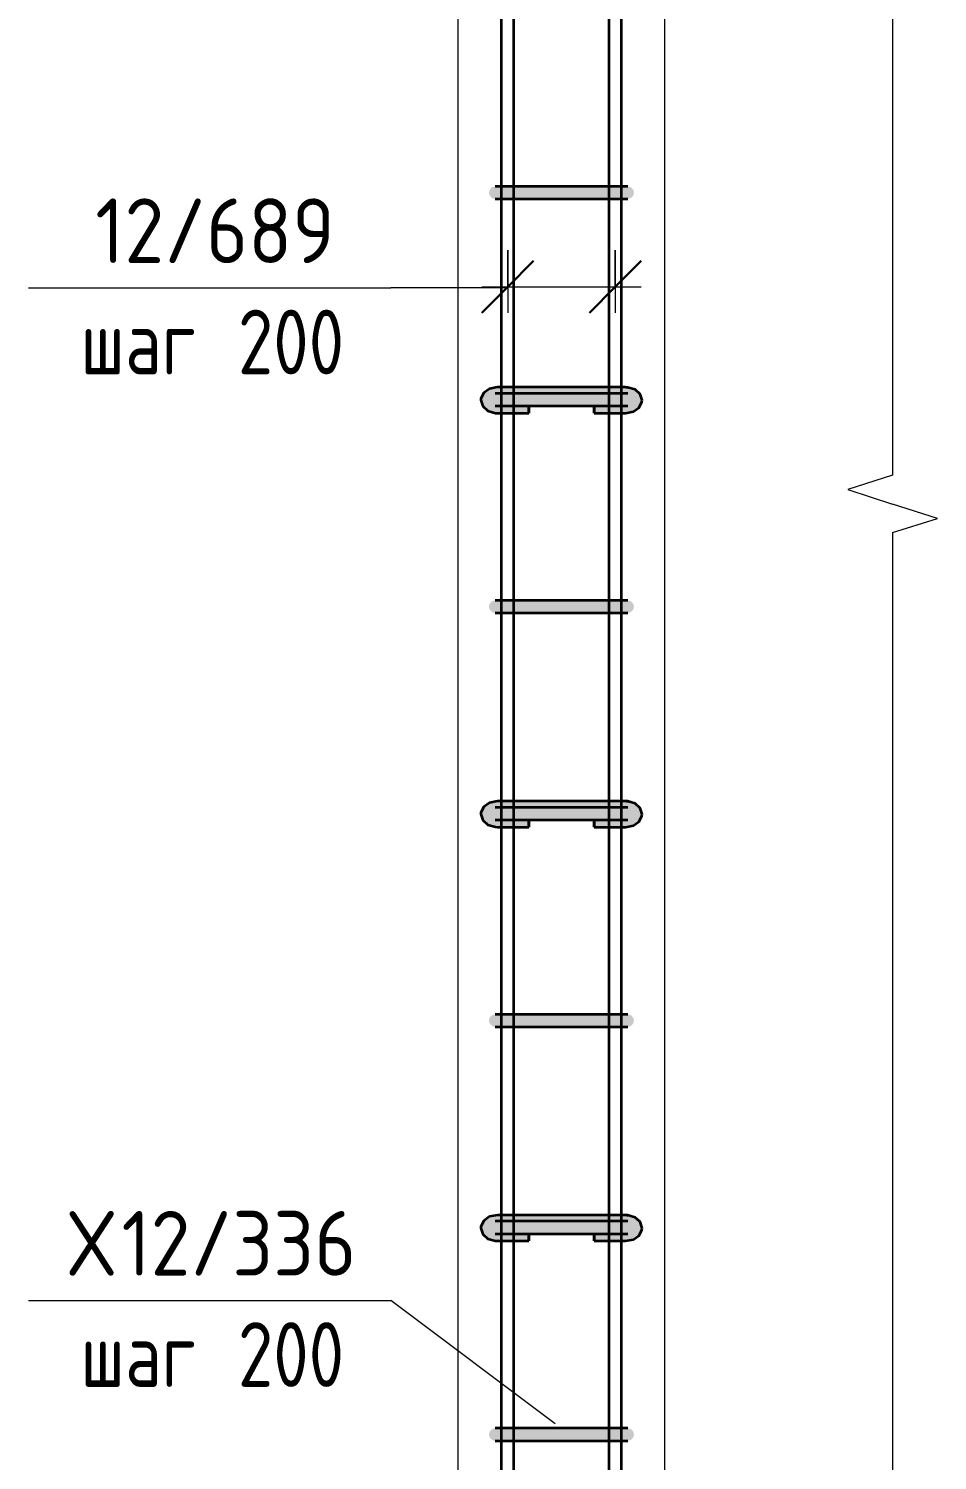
# Model space of a CAD drawing. Header units: millimetres. Extents: x -420 to 46222, y -4716 to 36443.
# Drawn here: x 36705 to 37583, y 1415 to 2799 of the extents above; entities that cross this region are included whole.
import ezdxf

# ---------------------------------------------------------------- set-up
doc = ezdxf.new("R2010")
doc.units = ezdxf.units.MM
for name, color, linetype, lineweight in [('AA_Dim', 7, 'Continuous', 9), ('AA_Dim-25', 7, 'Continuous', 9), ('AA_Oformlenie', 7, 'Continuous', 9), ('AA_Vinoska', 7, 'Continuous', 9), ('AF_Stena_Опалубка', 253, 'Continuous', 20), ('KR_Armatura', 7, 'Continuous', 20), ('KR_Armatura_Tonkie', 7, 'Continuous', 20)]:
    doc.layers.add(name, color=color, linetype=linetype, lineweight=lineweight)
doc.styles.add('ISOCPEUR_6', font='isocpeur.ttf', dxfattribs={"width": 0.9, "height": 62.5})
doc.styles.add('ISOCPEUR_8', font='isocpeur.ttf', dxfattribs={"width": 0.8, "height": 62.5})
doc.dimstyles.new('10_Раскладка_арматуры_с_засечками_1', dxfattribs={"dimscale": 304.8, "dimtxt": 0.18, "dimasz": 0.164042, "dimexe": 0.082021, "dimexo": 0, "dimgap": 0, "dimtad": 1, "dimdec": 3, "dimrnd": 0.001, "dimdsep": 46, "dimtxsty": 'ISOCPEUR_8', "dimblk1": 'OBLIQUE', "dimblk2": 'OBLIQUE', "dimsah": 1, "dimcen": 0.09, "dimdle": 0.082021, "dimazin": 0, "dimtfac": 1, "dimtdec": 4, "dimtix": 1, "dimtmove": 0, "dimatfit": 3, "dimfxl": 1, "dimtvp": 1, "dimtolj": 1, "dimtzin": 0, "dimlwd": 18, "dimlwe": 18, "dimarcsym": 2})

# ---------------------------------------------------------------- blocks, each defined once
blk = doc.blocks.new('350_Хомут прямоугольный верт _НесАрм_РабПлоск_ - 350_Хомут прямоугольный верт _НесАрм_РабПлоск_-4180899-1-1 Армирование')
at = {"layer": 'KR_Armatura_Tonkie'}
for points in [[(-32434, -2366), (-32408, -2365.8), (-32408, -2354), (-32445.6, -2354.2), (-32447.4, -2355.1), (-32448.2, -2355.8), (-32449.3, -2357.2), (-32449.8, -2358.4), (-32450, -2360), (-32449.8, -2361.6), (-32449.2, -2363), (-32447.7, -2364.6), (-32447, -2365.2), (-32445.6, -2365.8), (-32439.2, -2366), (-32438, -2366)], [(-32408, -2366), (-32352, -2365.8), (-32352, -2354), (-32408, -2354.2), (-32408, -2365.8)], [(-32342.6, -2366), (-32314.4, -2365.8), (-32313, -2365.2), (-32311.8, -2364.2), (-32310.8, -2363), (-32310.2, -2361.6), (-32310, -2360), (-32310.2, -2358.4), (-32310.8, -2357), (-32312.6, -2355.1), (-32313, -2354.8), (-32314.9, -2354.1), (-32318, -2354), (-32352, -2354.2), (-32352, -2366), (-32342.7, -2366)]]:
    blk.add_hatch(color=256, dxfattribs=at).paths.add_polyline_path(points)
at = {"layer": 'KR_Armatura_Tonkie', "lineweight": 35}
for p, q in [((-32352, -2354), (-32408, -2354)), ((-32408, -2366), (-32352, -2366))]:
    blk.add_line(p, q, dxfattribs=at)
at = {"layer": 'KR_Armatura_Tonkie', "lineweight": 35, "flags": 128}
for points in [[(-32438.2, -2354), (-32442.9, -2354), (-32444, -2354)], [(-32426, -2354), (-32430.2, -2354), (-32438, -2354)], [(-32408, -2354), (-32419.7, -2354), (-32426, -2354)], [(-32334, -2354), (-32343.3, -2354), (-32352, -2354)], [(-32322, -2354), (-32323.6, -2354), (-32332.4, -2354), (-32334, -2354)], [(-32316, -2354), (-32318, -2354), (-32322, -2354)], [(-32444, -2366), (-32442, -2366), (-32438, -2366)], [(-32438, -2366), (-32436.4, -2366), (-32427.6, -2366), (-32426, -2366)], [(-32426, -2366), (-32416.7, -2366), (-32408, -2366)], [(-32352, -2366), (-32340.3, -2366), (-32334, -2366)], [(-32334, -2366), (-32329.8, -2366), (-32322, -2366)], [(-32321.8, -2366), (-32317.1, -2366), (-32316, -2366)]]:
    blk.add_lwpolyline(points, dxfattribs=at)
blk = doc.blocks.new('350_Хомут прямоугольный верт _НесАрм_РабПлоск_ - 350_Хомут прямоугольный верт _НесАрм_РабПлоск_-V8-1-1 Армирование')
at = {"layer": 'KR_Armatura_Tonkie'}
for points in [[(-32442.8, 2034), (-32408, 2034.2), (-32408, 2046), (-32445.6, 2045.8), (-32447.4, 2044.9), (-32448.2, 2044.2), (-32449.2, 2043), (-32449.9, 2040.9), (-32450, 2040), (-32449.8, 2038.4), (-32449.2, 2037), (-32447.7, 2035.4), (-32447, 2034.8), (-32445.6, 2034.2)], [(-32408, 2034), (-32352, 2034.2), (-32352, 2046), (-32408, 2045.8), (-32408, 2034.2)], [(-32352, 2034), (-32314.4, 2034.2), (-32313, 2034.8), (-32311.8, 2035.8), (-32310.8, 2037), (-32310.2, 2038.4), (-32310.1, 2040.9), (-32310.2, 2041.6), (-32310.8, 2043), (-32312.6, 2044.9), (-32313, 2045.2), (-32314.9, 2045.9), (-32318, 2046), (-32352, 2045.8), (-32352, 2034.2)]]:
    blk.add_hatch(color=256, dxfattribs=at).paths.add_polyline_path(points)
at = {"layer": 'KR_Armatura_Tonkie', "lineweight": 35}
for p, q in [((-32352, 2046), (-32408, 2046)), ((-32408, 2034), (-32352, 2034))]:
    blk.add_line(p, q, dxfattribs=at)
at = {"layer": 'KR_Armatura_Tonkie', "lineweight": 35, "flags": 128}
for points in [[(-32438.2, 2046), (-32442.9, 2046), (-32444, 2046)], [(-32444, 2034), (-32442, 2034), (-32438, 2034)], [(-32426, 2046), (-32430.2, 2046), (-32438, 2046)], [(-32438, 2034), (-32436.4, 2034), (-32427.6, 2034), (-32426, 2034)], [(-32408, 2046), (-32419.7, 2046), (-32426, 2046)], [(-32426, 2034), (-32416.7, 2034), (-32408, 2034)], [(-32334, 2046), (-32343.3, 2046), (-32352, 2046)], [(-32352, 2034), (-32340.3, 2034), (-32334, 2034)], [(-32322, 2046), (-32323.6, 2046), (-32332.4, 2046), (-32334, 2046)], [(-32334, 2034), (-32329.8, 2034), (-32322, 2034)], [(-32316, 2046), (-32318, 2046), (-32322, 2046)], [(-32321.8, 2034), (-32317.1, 2034), (-32316, 2034)]]:
    blk.add_lwpolyline(points, dxfattribs=at)
blk = doc.blocks.new('261_Шпилька массив _НесАрм_РабПлоск_ - 8 А240-V11-1-1 Армирование')
at = {"layer": 'KR_Armatura_Tonkie', "lineweight": 35}
for points in [[(-32441.9, 2427), (-32441.9, 2433.8), (-32444.8, 2434.1), (-32446.1, 2434.4), (-32447.7, 2435.4), (-32448.8, 2436.5), (-32449.5, 2437.8), (-32449.9, 2439.4), (-32450, 2440.2), (-32449.5, 2442.4), (-32448.8, 2443.6), (-32447.4, 2444.9), (-32446, 2445.6), (-32444.6, 2445.9), (-32441.9, 2446), (-32441.9, 2450.8), (-32448, 2450), (-32453.2, 2447.5), (-32456.7, 2443.8), (-32457.9, 2439.5), (-32456.7, 2435.2), (-32454.3, 2431.6), (-32449.4, 2428.5), (-32444.4, 2427.5)], [(-32441.9, 2450.8), (-32318.1, 2450.8), (-32318.1, 2452), (-32441.9, 2451.9), (-32441.9, 2451.5)], [(-32440.1, 2446), (-32318.1, 2446), (-32318.1, 2450.8), (-32441.9, 2450.8), (-32441.9, 2446)], [(-32303.3, 2443.8), (-32306.1, 2447.2), (-32310.6, 2450.4), (-32312, 2451), (-32318.1, 2451.9), (-32318.1, 2450.8), (-32312, 2450), (-32306.8, 2447.5)], [(-32318.1, 2427), (-32311.9, 2428), (-32309.4, 2429.2), (-32306.1, 2431.9), (-32303.3, 2435.2), (-32302.1, 2439.5), (-32303.3, 2443.8), (-32306.8, 2447.5), (-32312.2, 2450), (-32318.1, 2450.8), (-32317.9, 2446), (-32314.4, 2445.8), (-32312.6, 2444.9), (-32311.3, 2443.6), (-32310.5, 2442.3), (-32310.2, 2441.6), (-32310.1, 2439.3), (-32310.5, 2437.8), (-32311.3, 2436.3), (-32311.8, 2435.8), (-32313.7, 2434.5), (-32315.2, 2434.1), (-32318.1, 2433.8), (-32318.1, 2427.2)], [(-32426, 2427), (-32411.6, 2427.2), (-32411.6, 2433.8), (-32441.9, 2433.8), (-32441.9, 2427), (-32428.6, 2427)], [(-32322, 2427), (-32318.1, 2427.2), (-32318.1, 2433.8), (-32348.4, 2433.8), (-32348.4, 2427), (-32334, 2427)], [(-32441.9, 2027), (-32441.9, 2033.8), (-32444.8, 2034.1), (-32446.1, 2034.4), (-32447.7, 2035.4), (-32448.8, 2036.5), (-32449.2, 2037), (-32449.9, 2039.4), (-32449.9, 2040.9), (-32449.5, 2042.4), (-32448.8, 2043.6), (-32447.4, 2044.9), (-32446, 2045.6), (-32444.6, 2045.9), (-32441.9, 2046), (-32441.9, 2050.8), (-32448, 2050), (-32453.2, 2047.5), (-32456.7, 2043.8), (-32457.9, 2039.5), (-32456.7, 2035.2), (-32454.3, 2031.6), (-32449.4, 2028.5), (-32444.4, 2027.5)], [(-32400.1, 2050.8), (-32318.1, 2050.8), (-32318.1, 2052), (-32441.9, 2051.9), (-32441.9, 2050.8), (-32426, 2050.8)], [(-32424.6, 2046), (-32318.1, 2046), (-32318.1, 2050.8), (-32441.9, 2050.8), (-32441.9, 2046), (-32426, 2046)], [(-32303.3, 2043.8), (-32306.1, 2047.2), (-32310.6, 2050.4), (-32312, 2051), (-32318.1, 2051.9), (-32318.1, 2050.8), (-32312, 2050), (-32306.8, 2047.5)], [(-32318.1, 2027), (-32311.9, 2028), (-32309.4, 2029.2), (-32306.1, 2031.9), (-32303.3, 2035.2), (-32302.1, 2039.5), (-32303.3, 2043.8), (-32306.8, 2047.5), (-32312.2, 2050), (-32318.1, 2050.8), (-32317.9, 2046), (-32314.4, 2045.8), (-32312.6, 2044.9), (-32311.3, 2043.6), (-32310.5, 2042.3), (-32310.1, 2040.9), (-32310.1, 2039.3), (-32310.2, 2038.4), (-32311.3, 2036.3), (-32311.8, 2035.8), (-32313.7, 2034.5), (-32315.2, 2034.1), (-32318.1, 2033.8), (-32318.1, 2027.2)], [(-32426, 2027), (-32411.6, 2027.2), (-32411.6, 2033.8), (-32441.9, 2033.8), (-32441.9, 2027), (-32428.6, 2027)], [(-32322, 2027), (-32318.1, 2027.2), (-32318.1, 2033.8), (-32348.4, 2033.8), (-32348.4, 2027), (-32334, 2027)], [(-32441.9, 1627), (-32441.9, 1633.8), (-32444.8, 1634.1), (-32446.1, 1634.4), (-32447.7, 1635.4), (-32448.8, 1636.5), (-32449.2, 1637), (-32449.9, 1639.4), (-32450, 1640.2), (-32449.5, 1642.4), (-32448.8, 1643.6), (-32447.4, 1644.9), (-32446, 1645.6), (-32444.6, 1645.9), (-32441.9, 1646), (-32441.9, 1650.8), (-32448, 1650), (-32453.2, 1647.5), (-32456.7, 1643.8), (-32457.9, 1639.5), (-32456.7, 1635.2), (-32454.3, 1631.6), (-32449.4, 1628.5), (-32444.4, 1627.5)], [(-32438, 1650.8), (-32318.1, 1650.8), (-32318.1, 1652), (-32441.9, 1651.9), (-32441.9, 1650.8)], [(-32424.6, 1646), (-32318.1, 1646), (-32318.1, 1650.8), (-32441.9, 1650.8), (-32441.9, 1646), (-32426, 1646)], [(-32303.3, 1643.8), (-32306.1, 1647.2), (-32310.6, 1650.4), (-32312, 1651), (-32318.1, 1651.9), (-32318.1, 1650.8), (-32312, 1650), (-32306.8, 1647.5), (-32303.4, 1643.9)], [(-32318.1, 1627), (-32311.9, 1628), (-32309.4, 1629.2), (-32306.1, 1631.9), (-32303.3, 1635.2), (-32302.1, 1639.5), (-32303.4, 1643.9), (-32306.8, 1647.5), (-32312.2, 1650), (-32318.1, 1650.8), (-32317.9, 1646), (-32314.4, 1645.8), (-32312.6, 1644.9), (-32311.3, 1643.6), (-32310.5, 1642.3), (-32310.2, 1641.6), (-32310.1, 1639.3), (-32310.2, 1638.4), (-32311.3, 1636.3), (-32311.8, 1635.8), (-32313.7, 1634.5), (-32315.2, 1634.1), (-32318.1, 1633.8), (-32318.1, 1627.2)], [(-32426, 1627), (-32411.6, 1627.2), (-32411.6, 1633.8), (-32441.9, 1633.8), (-32441.9, 1627), (-32438, 1627)], [(-32343.1, 1627), (-32318.1, 1627.2), (-32318.1, 1633.8), (-32348.4, 1633.8), (-32348.4, 1627)]]:
    blk.add_hatch(color=256, dxfattribs=at).paths.add_polyline_path(points)
h = blk.add_hatch(color=256, dxfattribs=at)
h.paths.add_polyline_path([(-32441.9, 2433.8), (-32442.1, 2434), (-32442.7, 2434)])
h.paths.add_polyline_path([(-32456.7, 2443.8), (-32453.2, 2447.5), (-32447.5, 2450), (-32441.9, 2450.8), (-32441.9, 2452), (-32449.4, 2450.5), (-32454.3, 2447.4)])
h = blk.add_hatch(color=256, dxfattribs=at)
h.paths.add_polyline_path([(-32441.9, 2033.8), (-32442.1, 2034), (-32442.7, 2034)])
h.paths.add_polyline_path([(-32456.7, 2043.8), (-32453.2, 2047.5), (-32447.5, 2050), (-32441.9, 2050.8), (-32441.9, 2052), (-32449.4, 2050.5), (-32454.3, 2047.4)])
h = blk.add_hatch(color=256, dxfattribs=at)
h.paths.add_polyline_path([(-32441.9, 1633.8), (-32442.1, 1634), (-32442.7, 1634)])
h.paths.add_polyline_path([(-32456.7, 1643.8), (-32453.2, 1647.5), (-32447.5, 1650), (-32441.9, 1650.8), (-32441.9, 1652), (-32449.4, 1650.5), (-32454.3, 1647.4), (-32456.6, 1643.9)])
for p, q in [((-32438, 2452), (-32441.9, 2452)), ((-32426, 2452), (-32438, 2452)), ((-32334, 2452), (-32426, 2452)), ((-32322, 2452), (-32334, 2452)), ((-32318.1, 2452), (-32322, 2452)), ((-32441.9, 2427), (-32438, 2427)), ((-32438, 2427), (-32426, 2427)), ((-32426, 2427), (-32411.6, 2427)), ((-32411.6, 2433.8), (-32411.6, 2427)), ((-32411.6, 2428.2), (-32411.6, 2433.8)), ((-32411.6, 2427.2), (-32411.6, 2428.2)), ((-32348.4, 2433.8), (-32348.4, 2428.2)), ((-32348.4, 2427), (-32348.4, 2433.8)), ((-32348.4, 2428.2), (-32348.4, 2427.2)), ((-32348.4, 2427), (-32334, 2427)), ((-32334, 2427), (-32322, 2427)), ((-32322, 2427), (-32318.1, 2427)), ((-32438, 2052), (-32441.9, 2052)), ((-32426, 2052), (-32438, 2052)), ((-32334, 2052), (-32426, 2052)), ((-32322, 2052), (-32334, 2052)), ((-32318.1, 2052), (-32322, 2052)), ((-32411.6, 2033.8), (-32411.6, 2027)), ((-32411.6, 2028.2), (-32411.6, 2033.8)), ((-32348.4, 2033.8), (-32348.4, 2028.2)), ((-32348.4, 2027), (-32348.4, 2033.8)), ((-32441.9, 2027), (-32438, 2027)), ((-32438, 2027), (-32426, 2027)), ((-32426, 2027), (-32411.6, 2027)), ((-32411.6, 2027.2), (-32411.6, 2028.2)), ((-32348.4, 2028.2), (-32348.4, 2027.2)), ((-32348.4, 2027), (-32334, 2027)), ((-32334, 2027), (-32322, 2027)), ((-32322, 2027), (-32318.1, 2027)), ((-32438, 1652), (-32441.9, 1652)), ((-32426, 1652), (-32438, 1652)), ((-32334, 1652), (-32426, 1652)), ((-32322, 1652), (-32334, 1652)), ((-32318.1, 1652), (-32322, 1652)), ((-32411.6, 1633.8), (-32411.6, 1627)), ((-32411.6, 1628.2), (-32411.6, 1633.8)), ((-32348.4, 1633.8), (-32348.4, 1628.2)), ((-32348.4, 1627), (-32348.4, 1633.8)), ((-32441.9, 1627), (-32438, 1627)), ((-32438, 1627), (-32426, 1627)), ((-32426, 1627), (-32411.6, 1627)), ((-32411.6, 1627.2), (-32411.6, 1628)), ((-32348.4, 1628), (-32348.4, 1627.2)), ((-32348.4, 1627), (-32334, 1627)), ((-32334, 1627), (-32322, 1627)), ((-32322, 1627), (-32318.1, 1627))]:
    blk.add_line(p, q, dxfattribs=at)
at = {"layer": 'KR_Armatura_Tonkie', "lineweight": 35, "flags": 128}
for points in [[(-32441.9, 2452), (-32449.5, 2450.5), (-32455.1, 2446.6), (-32457.8, 2441.1), (-32457.9, 2439.5)], [(-32302.1, 2439.5), (-32303.9, 2445.4), (-32308.9, 2449.8), (-32316.2, 2451.9), (-32318.1, 2452)], [(-32457.9, 2439.5), (-32456.1, 2433.6), (-32451.1, 2429.2), (-32443.8, 2427.1), (-32441.9, 2427)], [(-32318.1, 2427), (-32310.5, 2428.5), (-32304.9, 2432.4), (-32302.2, 2437.9), (-32302.1, 2439.5)], [(-32441.9, 2052), (-32449.5, 2050.5), (-32455.1, 2046.6), (-32457.8, 2041.1), (-32457.9, 2039.5)], [(-32302.1, 2039.5), (-32303.9, 2045.4), (-32308.9, 2049.8), (-32316.2, 2051.9), (-32318.1, 2052)], [(-32457.9, 2039.5), (-32456.1, 2033.6), (-32451.1, 2029.2), (-32443.8, 2027.1), (-32441.9, 2027)], [(-32318.1, 2027), (-32310.5, 2028.5), (-32304.9, 2032.4), (-32302.2, 2037.9), (-32302.1, 2039.5)], [(-32441.9, 1652), (-32449.5, 1650.5), (-32455.1, 1646.6), (-32457.8, 1641.1), (-32457.9, 1639.5)], [(-32302.1, 1639.5), (-32303.9, 1645.4), (-32308.9, 1649.8), (-32316.2, 1651.9), (-32318.1, 1652)], [(-32457.9, 1639.5), (-32456.1, 1633.6), (-32451.1, 1629.2), (-32443.8, 1627.1), (-32441.9, 1627)], [(-32318.1, 1627), (-32310.5, 1628.5), (-32304.9, 1632.4), (-32302.2, 1637.9), (-32302.1, 1639.5)]]:
    blk.add_lwpolyline(points, dxfattribs=at)
blk = doc.blocks.new('011_Прямоугольник обрыва _ЭлУзла_ - 011_Прямоугольник обрыва _ЭлУзла_-4188884-1-1 Армирование')
at = {"layer": 'AA_Oformlenie'}
for p, q in [((-32060, 4187.6), (-32060, 2367.2)), ((-32060, 2311.5), (-32060, -1329.9))]:
    blk.add_line(p, q, dxfattribs=at)
blk = doc.blocks.new('042_М_Арматуры - Диам длина поз _ Комментарий-3662934-1-1 Армирование')
at = {"layer": 'AA_Vinoska'}
blk.add_line((-33404.6, 3856.1), (-33054.6, 3856.1), dxfattribs=at)
blk = doc.blocks.new('DIMBLOCK81-1-1 Армирование')
at = {"layer": 'AA_Dim-25', "lineweight": 18}
for p, q in [((37167.6, 2584.4), (37167.6, 2524)), ((37167.6, 2549), (37167.6, 2584.4)), ((37271.6, 2584.4), (37271.6, 2524)), ((37271.6, 2549), (37271.6, 2584.4)), ((37142.6, 2549), (37296.6, 2549))]:
    blk.add_line(p, q, dxfattribs=at)
at = {"layer": 'AA_Dim-25', "lineweight": 30}
for p, q in [((37167.6, 2549), (37192.6, 2574)), ((37271.6, 2549), (37296.6, 2574)), ((37167.6, 2549), (37142.6, 2524)), ((37271.6, 2549), (37246.6, 2524))]:
    blk.add_line(p, q, dxfattribs=at)
blk = doc.blocks.new('_Oblique')
at = {"color": 0, "linetype": 'ByBlock', "lineweight": -2}
blk.add_line((-0.5, -0.5), (0.5, 0.5), dxfattribs=at)

msp = doc.modelspace()

# ---------------------------------------------------------------- linework, layer by layer
at = {"layer": 'AA_Vinoska'}
for p, q in [((37165.6719, 2548.1054), (37054.615, 2548.1054)), ((37539.5667, 2367.1906), (37496.2417, 2353.1134)), ((37496.2417, 2353.1134), (37539.5667, 2339.0363)), ((37582.868, 2325.2863), (37539.5667, 2339.0363)), ((37539.5667, 2311.5363), (37582.868, 2325.2863)), ((37213.6342, 1450.2092), (37054.615, 1569.6414))]:
    msp.add_line(p, q, dxfattribs=at)
at = {"layer": 'AF_Stena_Опалубка'}
for p, q in [((37119.5667, 3580), (37119.5667, -2810)), ((37319.5667, -2810), (37319.5667, 3580))]:
    msp.add_line(p, q, dxfattribs=at)
at = {"layer": 'KR_Armatura_Tonkie', "lineweight": 35}
for p, q in [((37161.5667, -2802), (37161.5667, 3572)), ((37161.5667, -2802), (37161.5667, 3572)), ((37173.5667, -2802), (37173.5667, 3572)), ((37173.5667, -2802), (37173.5667, 3572)), ((37265.5667, -2802), (37265.5667, 3572)), ((37265.5667, -2802), (37265.5667, 3572)), ((37277.5667, -2802), (37277.5667, 3572)), ((37277.5667, -2802), (37277.5667, 3572))]:
    msp.add_line(p, q, dxfattribs=at)

# ---------------------------------------------------------------- block references
at = {"layer": 'AA_Oformlenie'}
msp.add_blockref('011_Прямоугольник обрыва _ЭлУзла_ - 011_Прямоугольник обрыва _ЭлУзла_-4188884-1-1 Армирование', (69599.5667, 0), dxfattribs=at)
at = {"layer": 'AA_Vinoska'}
for p in [(70109.2233, -1308.0033), (70109.2233, -2286.4673)]:
    msp.add_blockref('042_М_Арматуры - Диам длина поз _ Комментарий-3662934-1-1 Армирование', p, dxfattribs=at)
at = {"layer": 'KR_Armatura'}
for name, p in [('350_Хомут прямоугольный верт _НесАрм_РабПлоск_ - 350_Хомут прямоугольный верт _НесАрм_РабПлоск_-4180899-1-1 Армирование', (69599.5667, 5000)), ('350_Хомут прямоугольный верт _НесАрм_РабПлоск_ - 350_Хомут прямоугольный верт _НесАрм_РабПлоск_-4180899-1-1 Армирование', (69599.5667, 4800)), ('350_Хомут прямоугольный верт _НесАрм_РабПлоск_ - 350_Хомут прямоугольный верт _НесАрм_РабПлоск_-4180899-1-1 Армирование', (69599.5667, 4600)), ('350_Хомут прямоугольный верт _НесАрм_РабПлоск_ - 350_Хомут прямоугольный верт _НесАрм_РабПлоск_-V8-1-1 Армирование', (69599.5667, 0)), ('350_Хомут прямоугольный верт _НесАрм_РабПлоск_ - 350_Хомут прямоугольный верт _НесАрм_РабПлоск_-4180899-1-1 Армирование', (69599.5667, 4200)), ('350_Хомут прямоугольный верт _НесАрм_РабПлоск_ - 350_Хомут прямоугольный верт _НесАрм_РабПлоск_-4180899-1-1 Армирование', (69599.5667, 4000)), ('350_Хомут прямоугольный верт _НесАрм_РабПлоск_ - 350_Хомут прямоугольный верт _НесАрм_РабПлоск_-4180899-1-1 Армирование', (69599.5667, 3800))]:
    msp.add_blockref(name, p, dxfattribs=at)
at = {"layer": 'KR_Armatura_Tonkie', "lineweight": 35}
msp.add_blockref('261_Шпилька массив _НесАрм_РабПлоск_ - 8 А240-V11-1-1 Армирование', (69599.5667, 0), dxfattribs=at)

# ---------------------------------------------------------------- texts
at = {"layer": 'AA_Vinoska', "char_height": 62.5, "attachment_point": 1}
for s, insert, width, style in [('12/689', (36769.0435, 2634.458), 277.784719, 'ISOCPEUR_6'), (' 200', (36875.0415, 2526.9816), 166.751, 'ISOCPEUR_8'), ('шаг', (36754.656, 2526.9816), 145.907125, 'ISOCPEUR_8'), ('\\fISOCPEUR|b0|i0|c204|p34|;\\W.9;Х', (36743.731, 1655.994), 61.329094, 'ISOCPEUR_6'), ('12/336', (36794.3326, 1655.994), 277.784719, 'ISOCPEUR_6'), (' 200', (36875.0415, 1548.5177), 166.751, 'ISOCPEUR_8'), ('шаг', (36754.656, 1548.5177), 145.907125, 'ISOCPEUR_8')]:
    msp.add_mtext(s, dxfattribs=dict(at, insert=insert, width=width, style=style))

# ---------------------------------------------------------------- dimensions: what is measured, and where the dimension line sits
at = {"layer": 'AA_Dim', "lineweight": 18}
dim = msp.add_linear_dim(base=(37271.5667, 2549.0049), p1=(37167.5667, 2584.3602), p2=(37271.5667, 2584.3602), dimstyle='10_Раскладка_арматуры_с_засечками_1', override={"dimpost": '<>', "dimfxl": 104}, dxfattribs=at)
dim.commit()
dim.dimension.update_dxf_attribs({"geometry": 'DIMBLOCK81-1-1 Армирование', "text_midpoint": (37219.5667, 2580.2549)})

doc.saveas('drawing.dxf')
